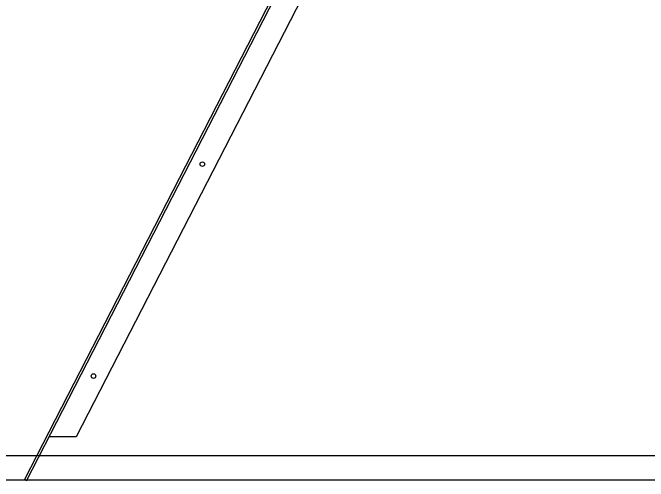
# Model space of a CAD drawing. Header units: millimetres. Extents: x -5804 to 56024, y 506 to 54141.
# Drawn here: x 23887 to 29135, y 31103 to 34969 of the extents above; entities that cross this region are included whole.
import ezdxf

# ---------------------------------------------------------------- set-up
doc = ezdxf.new("R2010")
doc.units = ezdxf.units.MM
doc.layers.add('05', color=161, linetype='Continuous', lineweight=25)
doc.layers.add('0_Pen_No__25', color=161, linetype='Continuous', lineweight=25)

msp = doc.modelspace()

# ---------------------------------------------------------------- linework, layer by layer
at = {"layer": '05', "linetype": 'Continuous'}
for centre in [(25453.18, 33719.22), (24554.23, 31971.27)]:
    msp.add_circle(centre, 18.84, dxfattribs=at)
at = {"layer": '0_Pen_No__25', "linetype": 'Continuous'}
for p, q in [((28971.6, 40816.47), (23981.03, 31112.5)), ((28993.06, 40814.46), (23998.82, 31103.36)), ((29128.28, 40640.09), (24412.33, 31470.11)), ((24412.33, 31470.11), (24187.43, 31470.11)), ((47020.13, 31312.5), (4690.13, 31312.5)), ((47220.13, 31112.5), (4490.13, 31112.5))]:
    msp.add_line(p, q, dxfattribs=at)

doc.saveas('drawing.dxf')
